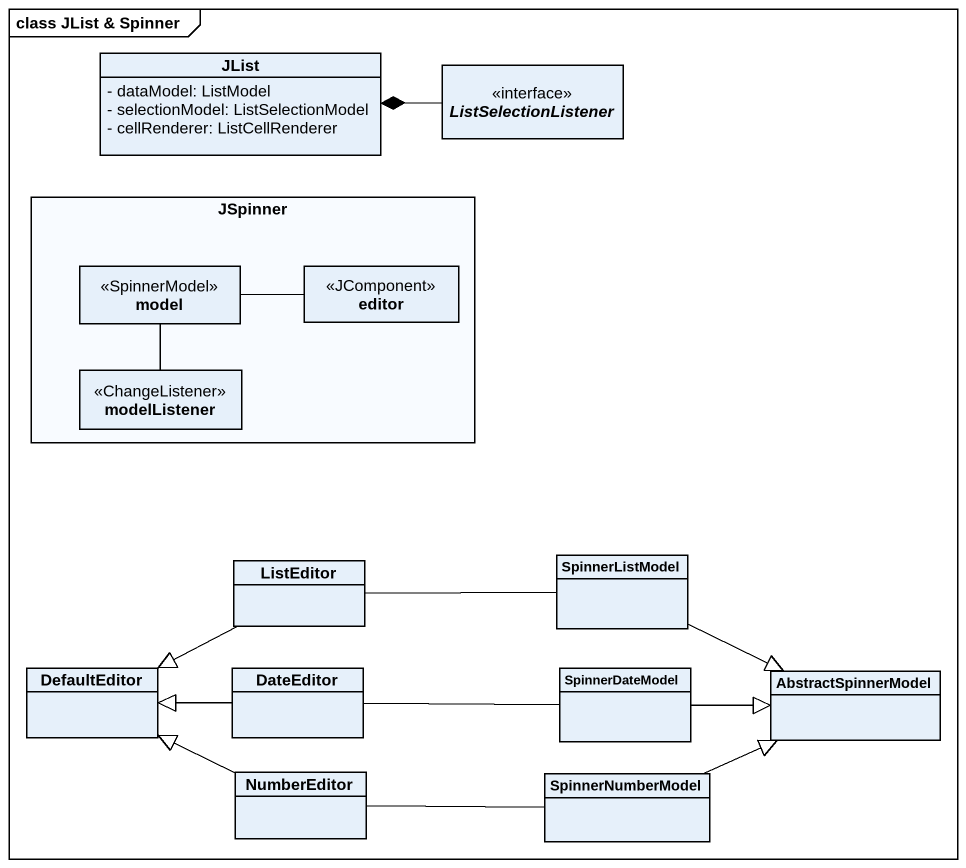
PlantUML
@startuml
mainframe class JList & Spinner
allowmixing
hide circle
hide empty members
skinparam classAttributeIconSize 0
class JList {
  - dataModel: ListModel
  - selectionModel: ListSelectionModel
  - cellRenderer: ListCellRenderer
}
interface ListSelectionListener <<interface>>
rectangle JSpinner {
  rectangle model <<SpinnerModel>>
  rectangle editor <<JComponent>>
  rectangle modelListener <<ChangeListener>>
}
class ListEditor
class SpinnerListModel
class DefaultEditor
class DateEditor
class SpinnerDateModel
class AbstractSpinnerModel
class NumberEditor
class SpinnerNumberModel
ListSelectionListener -left-* JList
editor -left- model
modelListener -up- model
ListEditor -right- SpinnerListModel
ListEditor -left-|> DefaultEditor
SpinnerListModel -right-|> AbstractSpinnerModel
DateEditor -left-|> DefaultEditor
DateEditor -right- SpinnerDateModel
SpinnerDateModel -right-|> AbstractSpinnerModel
NumberEditor -left-|> DefaultEditor
NumberEditor -right- SpinnerNumberModel
SpinnerNumberModel -right-|> AbstractSpinnerModel
@enduml
